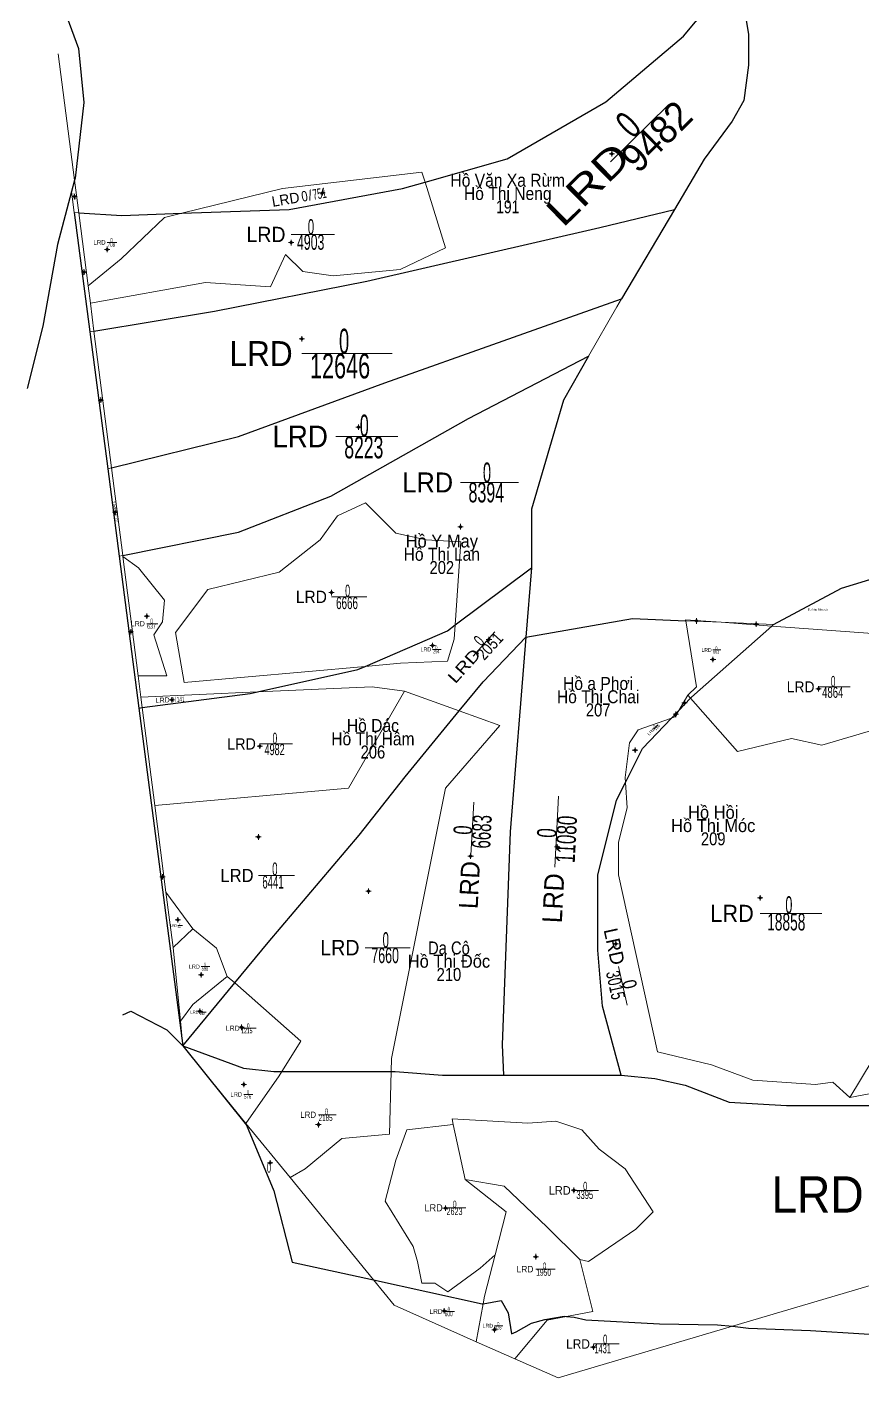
# Model space of a CAD drawing. Header units: metres. Extents: x 547480 to 554179, y 1840660 to 1842196.
# Drawn here: x 553401 to 553788, y 1840660 to 1841285 of the extents above; entities that cross this region are included whole.
import ezdxf
from ezdxf.enums import TextEntityAlignment as Align

# ---------------------------------------------------------------- set-up
doc = ezdxf.new("R2010")
doc.units = ezdxf.units.M
doc.header["$LTSCALE"] = 1.6
for name, color, linetype, lineweight in [('1', 7, 'Continuous', 13), ('10', 7, 'Continuous', 13), ('11', 7, 'Continuous', 13), ('12', 7, 'Continuous', 13), ('31', 7, 'Continuous', 25), ('32', 7, 'Continuous', 25), ('63', 7, 'Continuous', 13)]:
    doc.layers.add(name, color=color, linetype=linetype, lineweight=lineweight)
doc.layers.add('16', color=7, linetype='Continuous')

msp = doc.modelspace()

# ---------------------------------------------------------------- hatches: boundary and pattern name
at = {"layer": '11'}
for points in [[(553672.03, 1841226.5, 1), (553671.73, 1841226.5, 1)], [(553423.46, 1841206.78, 1), (553423.16, 1841206.78, 1)], [(553538.18, 1841208.49, 1), (553537.88, 1841208.49, 1)], [(553438.66, 1841182.32, 1), (553438.36, 1841182.32, 1)], [(553523.68, 1841185.42, 1), (553523.38, 1841185.42, 1)], [(553427.99, 1841171.77, 1), (553427.69, 1841171.77, 1)], [(553528.62, 1841140.96, 1), (553528.32, 1841140.96, 1)], [(553435.64, 1841112.61, 1), (553435.34, 1841112.61, 1)], [(553554.9, 1841100.08, 1), (553554.6, 1841100.08, 1)], [(553442.34, 1841060.76, 1), (553442.04, 1841060.76, 1)], [(553601.97, 1841054.02, 1), (553601.67, 1841054.02, 1)], [(553542.3, 1841023.5, 1), (553542, 1841023.5, 1)], [(553456.91, 1841012.6, 1), (553456.61, 1841012.6, 1)], [(553449.49, 1841005.38, 1), (553449.19, 1841005.38, 1)], [(553711.22, 1841010.4, 1), (553710.92, 1841010.4, 1)], [(553738.74, 1841008.93, 1), (553738.44, 1841008.93, 1)], [(553589.14, 1840999, 1), (553588.84, 1840999, 1)], [(553615.19, 1841001.87, 1), (553614.89, 1841001.87, 1)], [(553718.79, 1840992.56, 1), (553718.49, 1840992.56, 1)], [(553468.52, 1840973.96, 1), (553468.22, 1840973.96, 1)], [(553767.59, 1840979.04, 1), (553767.29, 1840979.04, 1)], [(553705.66, 1840972.49, 1), (553705.36, 1840972.49, 1)], [(553701.56, 1840967.21, 1), (553701.26, 1840967.21, 1)], [(553509.27, 1840952.5, 1), (553508.97, 1840952.5, 1)], [(553682.73, 1840950.58, 1), (553682.43, 1840950.58, 1)], [(553508.52, 1840910.46, 1), (553508.22, 1840910.46, 1)], [(553646.76, 1840905.92, 1), (553646.46, 1840905.92, 1)], [(553606.71, 1840901.61, 1), (553606.41, 1840901.61, 1)], [(553464.14, 1840892.08, 1), (553463.84, 1840892.08, 1)], [(553559.43, 1840885.35, 1), (553559.13, 1840885.35, 1)], [(553740.55, 1840882.32, 1), (553740.25, 1840882.32, 1)], [(553471.28, 1840872.17, 1), (553470.98, 1840872.17, 1)], [(553673.86, 1840861, 1), (553673.56, 1840861, 1)], [(553482.12, 1840846.64, 1), (553481.82, 1840846.64, 1)], [(553481.39, 1840829.93, 1), (553481.09, 1840829.93, 1)], [(553500.77, 1840822.41, 1), (553500.47, 1840822.41, 1)], [(553501.75, 1840795.9, 1), (553501.45, 1840795.9, 1)], [(553536.28, 1840777.38, 1), (553535.98, 1840777.38, 1)], [(553513.99, 1840759.7, 1), (553513.69, 1840759.7, 1)], [(553654.45, 1840747, 1), (553654.15, 1840747, 1)], [(553595.03, 1840738.76, 1), (553594.73, 1840738.76, 1)], [(553636.85, 1840716.3, 1), (553636.55, 1840716.3, 1)], [(553594.53, 1840691.26, 1), (553594.23, 1840691.26, 1)], [(553617.8, 1840682.54, 1), (553617.5, 1840682.54, 1)], [(553663.45, 1840674.44, 1), (553663.15, 1840674.44, 1)]]:
    msp.add_hatch(color=256, dxfattribs=at).paths.add_polyline_path(points)

# ---------------------------------------------------------------- linework, layer by layer
at = {"layer": '1'}
msp.add_lwpolyline([(553598.53, 1840777.53), (553577, 1840775), (553572, 1840761), (553567, 1840742), (553580, 1840721), (553582, 1840714), (553584, 1840704), (553590, 1840704), (553596, 1840700), (553611, 1840711), (553617.92, 1840717.17)], dxfattribs=at)
at = {"layer": '10'}
for p, q in [((553454.06, 1840975.21), (553508.01, 1840977.63)), ((553601.3, 1840968.8), (553576, 1840978)), ((553707, 1840976), (553702.79, 1840968.98)), ((553707, 1840976), (553708.19, 1840974.65)), ((553497.5, 1840842.92), (553494, 1840846)), ((553604, 1840752), (553598.53, 1840777.53)), ((553609.18, 1840676.98), (553612.37, 1840694.53)), ((553609.18, 1840676.98), (553626.96, 1840669.1))]:
    msp.add_line(p, q, dxfattribs=at)
for points in [[(553415.86, 1841272.78), (553423.37, 1841214.31), (553425.3, 1841199.26), (553429.65, 1841165.39), (553430.67, 1841157.45), (553432.34, 1841144.47), (553440.46, 1841081.19), (553445.66, 1841040.68), (553445.72, 1841040.2), (553452.8, 1840985), (553454.06, 1840975.21), (553454.69, 1840970.3), (553460.5, 1840925.01), (553465.64, 1840884.99), (553468.93, 1840859.35), (553472.3, 1840825.28), (553473.43, 1840813.86), (553502.66, 1840777.95), (553523.1, 1840752.86), (553561.61, 1840705.54)], [(553585.45, 1841213.39), (553584, 1841218), (553519.62, 1841210.5), (553473.03, 1841198.98)], [(553430.67, 1841157.45), (553484, 1841167), (553514, 1841165), (553521, 1841180), (553529, 1841172), (553543, 1841170), (553574, 1841173), (553595, 1841183), (553585.45, 1841213.39)], [(553473.03, 1841198.98), (553465, 1841197), (553445, 1841178), (553429.65, 1841165.39)], [(553599.44, 1841008.61), (553602, 1841047), (553586, 1841048), (553572, 1841051), (553558, 1841065), (553545, 1841059), (553537, 1841048), (553518, 1841033), (553485, 1841025), (553470, 1841005), (553474, 1840982), (553557.77, 1840989.4)], [(553445.72, 1841040.2), (553453, 1841035), (553465, 1841020), (553464, 1841010), (553460, 1841004), (553466, 1840985), (553452.8, 1840985)], [(553599.44, 1841008.61), (553599, 1841002), (553595.84, 1840991.86), (553574.05, 1840990.84), (553557.77, 1840989.4)], [(553706.09, 1841010.47), (553706, 1841011), (553722.49, 1841009.79)], [(553707, 1840976), (553711, 1840980), (553706.09, 1841010.47)], [(553722.49, 1841009.79), (553745.81, 1841008.07), (553826.35, 1841002.15), (553842, 1841001)], [(553508.01, 1840977.63), (553561, 1840980), (553576, 1840978)], [(553576, 1840978), (553550, 1840933), (553460.5, 1840925.01)], [(553708.19, 1840974.65), (553730, 1840950), (553755, 1840956), (553769, 1840953), (553793, 1840960), (553804, 1840953)], [(553569.83, 1840801.9), (553570, 1840808), (553595, 1840933), (553620, 1840962), (553601.3, 1840968.8)], [(553702.79, 1840968.98), (553701, 1840966), (553699.41, 1840965.44)], [(553699.41, 1840965.44), (553684, 1840960), (553680, 1840954), (553678, 1840938), (553678.16, 1840935.71)], [(553782, 1840790), (553803, 1840825), (553804, 1840953)], [(553678.16, 1840935.71), (553679, 1840924), (553675, 1840908), (553675, 1840893), (553693, 1840811), (553718, 1840805), (553737, 1840798), (553766, 1840796), (553774, 1840797), (553782, 1840790)], [(553478, 1840868), (553489, 1840859), (553494, 1840846)], [(553494, 1840846), (553478, 1840833), (553472.3, 1840825.28)], [(553519.19, 1840801.9), (553528, 1840816), (553497.5, 1840842.92)], [(553502.66, 1840777.95), (553518, 1840800), (553519.19, 1840801.9)], [(553523.1, 1840752.86), (553530, 1840757), (553547, 1840771), (553569, 1840773), (553569.83, 1840801.9)], [(553807.63, 1840796.26), (553803, 1840794), (553782, 1840790)], [(553598.53, 1840777.53), (553598, 1840780), (553633, 1840778), (553646, 1840779), (553658, 1840775), (553666, 1840766), (553678, 1840757), (553691, 1840737), (553683, 1840729), (553661, 1840714), (553657, 1840715)], [(553617.92, 1840717.17), (553623, 1840737), (553604, 1840752)], [(553604, 1840752), (553622, 1840749), (553642, 1840730), (553657, 1840715)], [(553727.69, 1840684.09), (553877.48, 1840728.48), (553916.62, 1840740.08), (553918.19, 1840740.54)], [(553612.37, 1840694.53), (553613, 1840698), (553617.92, 1840717.17)], [(553657, 1840715), (553663, 1840691), (553650.95, 1840688.7)], [(553561.61, 1840705.54), (553571.12, 1840693.86), (553609.18, 1840676.98)], [(553650.95, 1840688.7), (553642, 1840687), (553626.96, 1840669.1)], [(553626.96, 1840669.1), (553647.05, 1840660.19), (553727.69, 1840684.09)]]:
    msp.add_lwpolyline(points, dxfattribs=at)
at = {"layer": '10', "lineweight": 25}
for points in [[(553445.64, 1840828.13), (553449.46, 1840829.94), (553466.08, 1840821.26), (553473.43, 1840813.86)], [(553473.43, 1840813.86), (553502.94, 1840777.15), (553515.51, 1840746.7), (553524.03, 1840713.84), (553561.61, 1840705.54)], [(553727.69, 1840684.09), (553735.02, 1840683.3), (553763.79, 1840682.2), (553788.62, 1840680.66), (553801.94, 1840680.21), (553808.77, 1840678.67), (553816.37, 1840678.22), (553820.75, 1840676.47), (553826.76, 1840676.25), (553833.74, 1840674.9), (553846.6, 1840671.58), (553858.93, 1840667.17), (553864.93, 1840666.16), (553875.27, 1840665.56), (553877.48, 1840728.48)], [(553561.61, 1840705.54), (553611.87, 1840694.44), (553612.37, 1840694.53)], [(553612.37, 1840694.53), (553620.62, 1840695.98), (553623.88, 1840690.35), (553625.42, 1840680.6), (553627.68, 1840681.57), (553634.7, 1840685.49), (553640.89, 1840687.19), (553649.8, 1840688.83), (553650.95, 1840688.7)], [(553650.95, 1840688.7), (553654.44, 1840688.32), (553659.88, 1840687.03), (553693.84, 1840685.28), (553720.7, 1840684.84), (553727.69, 1840684.09)]]:
    msp.add_lwpolyline(points, dxfattribs=at)
at = {"layer": '11'}
for p, q in [((553671.26, 1841226.5), (553670.63, 1841226.5)), ((553671.88, 1841227.75), (553671.88, 1841227.12)), ((553671.88, 1841225.88), (553671.88, 1841225.25)), ((553673.13, 1841226.5), (553672.5, 1841226.5)), ((553422.69, 1841206.78), (553422.06, 1841206.78)), ((553423.31, 1841208.03), (553423.31, 1841207.4)), ((553423.31, 1841206.16), (553423.31, 1841205.53)), ((553424.56, 1841206.78), (553423.94, 1841206.78)), ((553537.4, 1841208.49), (553536.78, 1841208.49)), ((553538.03, 1841209.74), (553538.03, 1841209.12)), ((553538.03, 1841207.86), (553538.03, 1841207.24)), ((553539.28, 1841208.49), (553538.66, 1841208.49)), ((553523.53, 1841186.67), (553523.53, 1841186.04)), ((553437.88, 1841182.32), (553437.26, 1841182.32)), ((553438.51, 1841183.57), (553438.51, 1841182.94)), ((553438.51, 1841181.7), (553438.51, 1841181.07)), ((553439.76, 1841182.32), (553439.14, 1841182.32)), ((553522.9, 1841185.42), (553522.28, 1841185.42)), ((553523.53, 1841184.8), (553523.53, 1841184.17)), ((553524.78, 1841185.42), (553524.16, 1841185.42)), ((553427.22, 1841171.77), (553426.59, 1841171.77)), ((553427.84, 1841173.02), (553427.84, 1841172.4)), ((553427.84, 1841171.14), (553427.84, 1841170.52)), ((553429.09, 1841171.77), (553428.46, 1841171.77)), ((553527.84, 1841140.96), (553527.22, 1841140.96)), ((553528.47, 1841142.21), (553528.47, 1841141.58)), ((553528.47, 1841140.34), (553528.47, 1841139.71)), ((553529.72, 1841140.96), (553529.1, 1841140.96)), ((553434.86, 1841112.61), (553434.24, 1841112.61)), ((553435.49, 1841113.86), (553435.49, 1841113.24)), ((553435.49, 1841111.98), (553435.49, 1841111.36)), ((553436.74, 1841112.61), (553436.12, 1841112.61)), ((553554.12, 1841100.08), (553553.5, 1841100.08)), ((553554.75, 1841101.33), (553554.75, 1841100.7)), ((553554.75, 1841099.46), (553554.75, 1841098.83)), ((553556, 1841100.08), (553555.38, 1841100.08)), ((553442.19, 1841062.01), (553442.19, 1841061.38)), ((553441.56, 1841060.76), (553440.94, 1841060.76)), ((553442.19, 1841060.14), (553442.19, 1841059.51)), ((553443.44, 1841060.76), (553442.81, 1841060.76)), ((553601.82, 1841055.27), (553601.82, 1841054.64)), ((553601.19, 1841054.02), (553600.57, 1841054.02)), ((553601.82, 1841053.4), (553601.82, 1841052.77)), ((553603.07, 1841054.02), (553602.44, 1841054.02)), ((553542.15, 1841024.75), (553542.15, 1841024.12)), ((553541.52, 1841023.5), (553540.9, 1841023.5)), ((553542.15, 1841022.88), (553542.15, 1841022.25)), ((553543.4, 1841023.5), (553542.78, 1841023.5)), ((553456.14, 1841012.6), (553455.51, 1841012.6)), ((553456.76, 1841013.85), (553456.76, 1841013.22)), ((553456.76, 1841011.98), (553456.76, 1841011.35)), ((553458.01, 1841012.6), (553457.38, 1841012.6)), ((553711.07, 1841011.65), (553711.07, 1841011.02)), ((553448.72, 1841005.38), (553448.09, 1841005.38)), ((553449.34, 1841006.63), (553449.34, 1841006)), ((553450.59, 1841005.38), (553449.96, 1841005.38)), ((553710.44, 1841010.4), (553709.82, 1841010.4)), ((553711.07, 1841009.78), (553711.07, 1841009.15)), ((553712.32, 1841010.4), (553711.69, 1841010.4)), ((553737.96, 1841008.93), (553737.34, 1841008.93)), ((553738.59, 1841010.18), (553738.59, 1841009.56)), ((553738.59, 1841008.3), (553738.59, 1841007.68)), ((553739.84, 1841008.93), (553739.22, 1841008.93)), ((553449.34, 1841004.76), (553449.34, 1841004.13)), ((553588.36, 1840999), (553587.74, 1840999)), ((553588.99, 1841000.25), (553588.99, 1840999.62)), ((553590.24, 1840999), (553589.62, 1840999)), ((553614.42, 1841001.87), (553613.79, 1841001.87)), ((553615.04, 1841003.12), (553615.04, 1841002.5)), ((553615.04, 1841001.24), (553615.04, 1841000.62)), ((553616.29, 1841001.87), (553615.66, 1841001.87)), ((553588.99, 1840998.38), (553588.99, 1840997.75)), ((553718.02, 1840992.56), (553717.39, 1840992.56)), ((553718.64, 1840993.81), (553718.64, 1840993.18)), ((553719.89, 1840992.56), (553719.26, 1840992.56)), ((553718.64, 1840991.94), (553718.64, 1840991.31)), ((553767.44, 1840980.29), (553767.44, 1840979.66)), ((553467.74, 1840973.96), (553467.12, 1840973.96)), ((553468.37, 1840975.21), (553468.37, 1840974.58)), ((553469.62, 1840973.96), (553469, 1840973.96)), ((553705.51, 1840973.74), (553705.51, 1840973.12)), ((553766.81, 1840979.04), (553766.19, 1840979.04)), ((553767.44, 1840978.42), (553767.44, 1840977.79)), ((553768.69, 1840979.04), (553768.06, 1840979.04)), ((553468.37, 1840973.34), (553468.37, 1840972.71)), ((553701.41, 1840968.46), (553701.41, 1840967.84)), ((553704.88, 1840972.49), (553704.26, 1840972.49)), ((553705.51, 1840971.86), (553705.51, 1840971.24)), ((553706.76, 1840972.49), (553706.14, 1840972.49)), ((553700.78, 1840967.21), (553700.16, 1840967.21)), ((553701.41, 1840966.58), (553701.41, 1840965.96)), ((553702.66, 1840967.21), (553702.04, 1840967.21)), ((553508.5, 1840952.5), (553507.87, 1840952.5)), ((553509.12, 1840953.75), (553509.12, 1840953.12)), ((553509.12, 1840951.88), (553509.12, 1840951.25)), ((553510.37, 1840952.5), (553509.74, 1840952.5)), ((553681.95, 1840950.58), (553681.33, 1840950.58)), ((553682.58, 1840951.83), (553682.58, 1840951.2)), ((553682.58, 1840949.96), (553682.58, 1840949.33)), ((553683.83, 1840950.58), (553683.2, 1840950.58)), ((553508.37, 1840911.71), (553508.37, 1840911.08)), ((553507.74, 1840910.46), (553507.12, 1840910.46)), ((553508.37, 1840909.84), (553508.37, 1840909.21)), ((553509.62, 1840910.46), (553509, 1840910.46)), ((553645.98, 1840905.92), (553645.36, 1840905.92)), ((553646.61, 1840907.17), (553646.61, 1840906.54)), ((553646.61, 1840905.3), (553646.61, 1840904.67)), ((553647.86, 1840905.92), (553647.24, 1840905.92)), ((553605.94, 1840901.61), (553605.31, 1840901.61)), ((553606.56, 1840902.86), (553606.56, 1840902.24)), ((553606.56, 1840900.98), (553606.56, 1840900.36)), ((553607.81, 1840901.61), (553607.19, 1840901.61)), ((553463.99, 1840893.33), (553463.99, 1840892.7)), ((553463.36, 1840892.08), (553462.74, 1840892.08)), ((553463.99, 1840891.46), (553463.99, 1840890.83)), ((553465.24, 1840892.08), (553464.62, 1840892.08)), ((553559.28, 1840886.6), (553559.28, 1840885.98)), ((553558.66, 1840885.35), (553558.03, 1840885.35)), ((553559.28, 1840884.72), (553559.28, 1840884.1)), ((553560.53, 1840885.35), (553559.9, 1840885.35)), ((553739.78, 1840882.32), (553739.15, 1840882.32)), ((553740.4, 1840883.57), (553740.4, 1840882.94)), ((553740.4, 1840881.7), (553740.4, 1840881.07)), ((553741.65, 1840882.32), (553741.02, 1840882.32)), ((553470.5, 1840872.17), (553469.88, 1840872.17)), ((553471.13, 1840873.42), (553471.13, 1840872.8)), ((553471.13, 1840871.54), (553471.13, 1840870.92)), ((553472.38, 1840872.17), (553471.76, 1840872.17)), ((553673.71, 1840862.25), (553673.71, 1840861.62)), ((553673.08, 1840861), (553672.46, 1840861)), ((553673.71, 1840860.38), (553673.71, 1840859.75)), ((553674.96, 1840861), (553674.34, 1840861)), ((553481.34, 1840846.64), (553480.72, 1840846.64)), ((553481.97, 1840847.89), (553481.97, 1840847.26)), ((553481.97, 1840846.02), (553481.97, 1840845.39)), ((553483.22, 1840846.64), (553482.6, 1840846.64)), ((553480.62, 1840829.93), (553479.99, 1840829.93)), ((553481.24, 1840831.18), (553481.24, 1840830.56)), ((553482.49, 1840829.93), (553481.86, 1840829.93)), ((553481.24, 1840829.3), (553481.24, 1840828.68)), ((553500.62, 1840823.66), (553500.62, 1840823.04)), ((553500, 1840822.41), (553499.37, 1840822.41)), ((553500.62, 1840821.78), (553500.62, 1840821.16)), ((553501.87, 1840822.41), (553501.24, 1840822.41)), ((553500.98, 1840795.9), (553500.35, 1840795.9)), ((553501.6, 1840797.15), (553501.6, 1840796.52)), ((553501.6, 1840795.28), (553501.6, 1840794.65)), ((553502.85, 1840795.9), (553502.22, 1840795.9)), ((553535.5, 1840777.38), (553534.88, 1840777.38)), ((553536.13, 1840778.63), (553536.13, 1840778)), ((553536.13, 1840776.76), (553536.13, 1840776.13)), ((553537.38, 1840777.38), (553536.76, 1840777.38)), ((553513.22, 1840759.7), (553512.59, 1840759.7)), ((553513.84, 1840760.95), (553513.84, 1840760.32)), ((553513.84, 1840759.08), (553513.84, 1840758.45)), ((553515.09, 1840759.7), (553514.46, 1840759.7)), ((553653.68, 1840747), (553653.05, 1840747)), ((553654.3, 1840748.25), (553654.3, 1840747.62)), ((553654.3, 1840746.38), (553654.3, 1840745.75)), ((553655.55, 1840747), (553654.93, 1840747)), ((553594.26, 1840738.76), (553593.63, 1840738.76)), ((553594.88, 1840740.01), (553594.88, 1840739.38)), ((553594.88, 1840738.14), (553594.88, 1840737.51)), ((553596.13, 1840738.76), (553595.5, 1840738.76)), ((553636.7, 1840717.55), (553636.7, 1840716.92)), ((553636.07, 1840716.3), (553635.45, 1840716.3)), ((553636.7, 1840715.68), (553636.7, 1840715.05)), ((553637.95, 1840716.3), (553637.32, 1840716.3)), ((553594.38, 1840692.51), (553594.38, 1840691.88)), ((553593.76, 1840691.26), (553593.13, 1840691.26)), ((553594.38, 1840690.64), (553594.38, 1840690.01)), ((553595.63, 1840691.26), (553595, 1840691.26)), ((553617.02, 1840682.54), (553616.4, 1840682.54)), ((553617.65, 1840683.79), (553617.65, 1840683.16)), ((553617.65, 1840681.92), (553617.65, 1840681.29)), ((553618.9, 1840682.54), (553618.28, 1840682.54)), ((553662.68, 1840674.44), (553662.05, 1840674.44)), ((553663.3, 1840675.69), (553663.3, 1840675.06)), ((553663.3, 1840673.82), (553663.3, 1840673.19)), ((553664.55, 1840674.44), (553663.93, 1840674.44))]:
    msp.add_line(p, q, dxfattribs=at)
for points in [[(553671.88, 1841227.12), (553671.26, 1841226.5), (553671.88, 1841225.88), (553672.5, 1841226.5)], [(553423.31, 1841207.4), (553422.69, 1841206.78), (553423.31, 1841206.16), (553423.94, 1841206.78)], [(553538.03, 1841209.12), (553537.4, 1841208.49), (553538.03, 1841207.86), (553538.66, 1841208.49)], [(553438.51, 1841182.94), (553437.88, 1841182.32), (553438.51, 1841181.7), (553439.14, 1841182.32)], [(553523.53, 1841186.04), (553522.9, 1841185.42), (553523.53, 1841184.8), (553524.16, 1841185.42)], [(553427.84, 1841172.4), (553427.22, 1841171.77), (553427.84, 1841171.14), (553428.46, 1841171.77)], [(553528.47, 1841141.58), (553527.84, 1841140.96), (553528.47, 1841140.34), (553529.1, 1841140.96)], [(553435.49, 1841113.24), (553434.86, 1841112.61), (553435.49, 1841111.98), (553436.12, 1841112.61)], [(553554.75, 1841100.7), (553554.12, 1841100.08), (553554.75, 1841099.46), (553555.38, 1841100.08)], [(553442.19, 1841061.38), (553441.56, 1841060.76), (553442.19, 1841060.14), (553442.81, 1841060.76)], [(553601.82, 1841054.64), (553601.19, 1841054.02), (553601.82, 1841053.4), (553602.44, 1841054.02)], [(553542.15, 1841024.12), (553541.52, 1841023.5), (553542.15, 1841022.88), (553542.78, 1841023.5)], [(553456.76, 1841013.22), (553456.14, 1841012.6), (553456.76, 1841011.98), (553457.38, 1841012.6)], [(553449.34, 1841006), (553448.72, 1841005.38), (553449.34, 1841004.76), (553449.96, 1841005.38)], [(553711.07, 1841011.02), (553710.44, 1841010.4), (553711.07, 1841009.78), (553711.69, 1841010.4)], [(553738.59, 1841009.56), (553737.96, 1841008.93), (553738.59, 1841008.3), (553739.22, 1841008.93)], [(553588.99, 1840999.62), (553588.36, 1840999), (553588.99, 1840998.38), (553589.62, 1840999)], [(553615.04, 1841002.5), (553614.42, 1841001.87), (553615.04, 1841001.24), (553615.66, 1841001.87)], [(553718.64, 1840993.18), (553718.02, 1840992.56), (553718.64, 1840991.94), (553719.26, 1840992.56)], [(553468.37, 1840974.58), (553467.74, 1840973.96), (553468.37, 1840973.34), (553469, 1840973.96)], [(553767.44, 1840979.66), (553766.81, 1840979.04), (553767.44, 1840978.42), (553768.06, 1840979.04)], [(553701.41, 1840967.84), (553700.78, 1840967.21), (553701.41, 1840966.58), (553702.04, 1840967.21)], [(553705.51, 1840973.12), (553704.88, 1840972.49), (553705.51, 1840971.86), (553706.14, 1840972.49)], [(553509.12, 1840953.12), (553508.5, 1840952.5), (553509.12, 1840951.88), (553509.74, 1840952.5)], [(553682.58, 1840951.2), (553681.95, 1840950.58), (553682.58, 1840949.96), (553683.2, 1840950.58)], [(553508.37, 1840911.08), (553507.74, 1840910.46), (553508.37, 1840909.84), (553509, 1840910.46)], [(553646.61, 1840906.54), (553645.98, 1840905.92), (553646.61, 1840905.3), (553647.24, 1840905.92)], [(553606.56, 1840902.24), (553605.94, 1840901.61), (553606.56, 1840900.98), (553607.19, 1840901.61)], [(553463.99, 1840892.7), (553463.36, 1840892.08), (553463.99, 1840891.46), (553464.62, 1840892.08)], [(553559.28, 1840885.98), (553558.66, 1840885.35), (553559.28, 1840884.72), (553559.9, 1840885.35)], [(553740.4, 1840882.94), (553739.78, 1840882.32), (553740.4, 1840881.7), (553741.02, 1840882.32)], [(553471.13, 1840872.8), (553470.5, 1840872.17), (553471.13, 1840871.54), (553471.76, 1840872.17)], [(553673.71, 1840861.62), (553673.08, 1840861), (553673.71, 1840860.38), (553674.34, 1840861)], [(553481.97, 1840847.26), (553481.34, 1840846.64), (553481.97, 1840846.02), (553482.6, 1840846.64)], [(553481.24, 1840830.56), (553480.62, 1840829.93), (553481.24, 1840829.3), (553481.86, 1840829.93)], [(553500.62, 1840823.04), (553500, 1840822.41), (553500.62, 1840821.78), (553501.24, 1840822.41)], [(553501.6, 1840796.52), (553500.98, 1840795.9), (553501.6, 1840795.28), (553502.22, 1840795.9)], [(553536.13, 1840778), (553535.5, 1840777.38), (553536.13, 1840776.76), (553536.76, 1840777.38)], [(553513.84, 1840760.32), (553513.22, 1840759.7), (553513.84, 1840759.08), (553514.46, 1840759.7)], [(553654.3, 1840747.62), (553653.68, 1840747), (553654.3, 1840746.38), (553654.93, 1840747)], [(553594.88, 1840739.38), (553594.26, 1840738.76), (553594.88, 1840738.14), (553595.5, 1840738.76)], [(553636.7, 1840716.92), (553636.07, 1840716.3), (553636.7, 1840715.68), (553637.32, 1840716.3)], [(553594.38, 1840691.88), (553593.76, 1840691.26), (553594.38, 1840690.64), (553595, 1840691.26)], [(553617.65, 1840683.16), (553617.02, 1840682.54), (553617.65, 1840681.92), (553618.28, 1840682.54)], [(553663.3, 1840675.06), (553662.68, 1840674.44), (553663.3, 1840673.82), (553663.93, 1840674.44)]]:
    msp.add_lwpolyline(points, close=True, dxfattribs=at)
for centre in [(553671.88, 1841226.5), (553423.31, 1841206.78), (553538.03, 1841208.49), (553438.51, 1841182.32), (553523.53, 1841185.42), (553427.84, 1841171.77), (553528.47, 1841140.96), (553435.49, 1841112.61), (553554.75, 1841100.08), (553442.19, 1841060.76), (553601.82, 1841054.02), (553542.15, 1841023.5), (553456.76, 1841012.6), (553449.34, 1841005.38), (553711.07, 1841010.4), (553738.59, 1841008.93), (553588.99, 1840999), (553615.04, 1841001.87), (553718.64, 1840992.56), (553468.37, 1840973.96), (553767.44, 1840979.04), (553705.51, 1840972.49), (553701.41, 1840967.21), (553509.12, 1840952.5), (553682.58, 1840950.58), (553508.37, 1840910.46), (553646.61, 1840905.92), (553606.56, 1840901.61), (553463.99, 1840892.08), (553559.28, 1840885.35), (553740.4, 1840882.32), (553471.13, 1840872.17), (553673.71, 1840861), (553481.97, 1840846.64), (553481.24, 1840829.93), (553500.62, 1840822.41), (553501.6, 1840795.9), (553536.13, 1840777.38), (553513.84, 1840759.7), (553654.3, 1840747), (553594.88, 1840738.76), (553636.7, 1840716.3), (553594.38, 1840691.26), (553617.65, 1840682.54), (553663.3, 1840674.44)]:
    msp.add_circle(centre, 0.15, dxfattribs=at)
at = {"layer": '12'}
for p, q in [((553421.99, 1841209.11), (553423.25, 1841199.39)), ((553423.25, 1841199.39), (553425.3, 1841199.26)), ((553430.44, 1841144.15), (553432.34, 1841144.47)), ((553438.69, 1841080.75), (553440.46, 1841081.19)), ((553443.95, 1841040.33), (553445.66, 1841040.68)), ((553745.81, 1841008.07), (553746.61, 1841008.78))]:
    msp.add_line(p, q, dxfattribs=at)
for points in [[(553676.32, 1841159.48), (553674.1, 1841155.74), (553661.02, 1841132.83)], [(553706.09, 1841010.47), (553722.49, 1841009.79), (553746.61, 1841008.78)], [(553699.41, 1840965.44), (553702.79, 1840968.98), (553708.19, 1840974.65)]]:
    msp.add_lwpolyline(points, dxfattribs=at)
at = {"layer": '31'}
for points in [[(553407.62, 1841319.47), (553416.1, 1841300), (553425.22, 1841275.3), (553427.71, 1841250.26), (553423.61, 1841215.23), (553423.37, 1841214.31), (553421.99, 1841209.11)], [(553421.99, 1841209.11), (553415.5, 1841184.59), (553408.71, 1841146.78), (553401.39, 1841118)]]:
    msp.add_lwpolyline(points, dxfattribs=at)
at = {"layer": '32'}
for p, q in [((553453.1, 1840970.09), (553454.69, 1840970.3)), ((553473.43, 1840813.86), (553497.5, 1840842.92)), ((553621.74, 1840800.34), (553676.16, 1840800.34))]:
    msp.add_line(p, q, dxfattribs=at)
for points in [[(553585.45, 1841213.39), (553623.44, 1841224.25), (553669.03, 1841250.51), (553704.94, 1841280.91), (553727.93, 1841308.52)], [(553727.93, 1841308.52), (553732.95, 1841294.72), (553734.99, 1841281.8), (553734.99, 1841267.51), (553732.95, 1841251.19), (553727.51, 1841241.67), (553714.6, 1841223.99), (553700.8, 1841200.73), (553676.32, 1841159.48)], [(553473.03, 1841198.98), (553522.61, 1841200.76), (553575.1, 1841210.43), (553585.45, 1841213.39)], [(553423.25, 1841199.39), (553430.44, 1841144.15), (553438.69, 1841080.75), (553443.95, 1841040.33), (553453.1, 1840970.09), (553473.43, 1840813.86)], [(553425.3, 1841199.26), (553445.26, 1841197.99), (553473.03, 1841198.98)], [(553432.34, 1841144.47), (553488.08, 1841153.77), (553558.52, 1841167.59), (553666.26, 1841192.47), (553700.8, 1841200.73)], [(553440.46, 1841081.19), (553499.13, 1841095.73), (553566.81, 1841120.6), (553676.32, 1841159.48)], [(553445.66, 1841040.68), (553499.13, 1841051.5), (553541.95, 1841068.09), (553605.49, 1841104.02), (553661.02, 1841132.83)], [(553661.02, 1841132.83), (553649.46, 1841112.6), (553634.67, 1841062.06), (553634.67, 1841034.94), (553632.08, 1841002.88)], [(553746.61, 1841008.78), (553778.07, 1841025.6), (553809.78, 1841035.23), (553831.21, 1841039.49), (553826.35, 1841002.15), (553823.47, 1840980.09)], [(553557.77, 1840989.4), (553595.82, 1841005.9), (553599.44, 1841008.61), (553634.67, 1841034.94)], [(553632.08, 1841002.88), (553681.49, 1841011.5), (553706.09, 1841010.47)], [(553708.19, 1840974.65), (553708.72, 1840975.2), (553745.81, 1841008.07)], [(553601.3, 1840968.8), (553612.29, 1840982.25), (553632.08, 1841002.88)], [(553632.08, 1841002.88), (553624.82, 1840912.91), (553621.12, 1840814.3), (553621.74, 1840800.34)], [(553508.01, 1840977.63), (553554.38, 1840987.93), (553557.77, 1840989.4)], [(553454.69, 1840970.3), (553504.65, 1840976.88), (553508.01, 1840977.63)], [(553497.5, 1840842.92), (553512.97, 1840861.6), (553555.06, 1840911.28), (553576.35, 1840938.25), (553601.3, 1840968.8)], [(553678.16, 1840935.71), (553685.98, 1840951.36), (553699.41, 1840965.44)], [(553676.16, 1840800.34), (553667.57, 1840832.18), (553665.4, 1840858.18), (553665.4, 1840892.85), (553674.07, 1840927.52), (553678.16, 1840935.71)], [(553473.43, 1840813.86), (553501.55, 1840803.46), (553515.58, 1840801.9), (553519.19, 1840801.9), (553569.83, 1840801.9)], [(553569.83, 1840801.9), (553571.71, 1840801.9), (553593.53, 1840800.34), (553621.74, 1840800.34)], [(553676.16, 1840800.34), (553691.76, 1840798.78), (553705.79, 1840795.66), (553726.06, 1840787.86), (553752.56, 1840786.3), (553807.13, 1840786.3)]]:
    msp.add_lwpolyline(points, dxfattribs=at)
at = {"layer": '32', "lineweight": 13}
msp.add_lwpolyline([(553468.93, 1840859.35), (553478, 1840868), (553465.64, 1840884.99)], dxfattribs=at)
at = {"layer": '63'}
for p, q in [((553671.25, 1841222.75), (553698.14, 1841249.23)), ((553423.39, 1841206.21), (553423.5, 1841205.33)), ((553523.53, 1841189.2), (553543.6, 1841189.2)), ((553438.51, 1841185.54), (553442.87, 1841185.54)), ((553528.47, 1841134.1), (553570.32, 1841134.1)), ((553544.25, 1841095.75), (553572.88, 1841095.75)), ((553601.82, 1841074.48), (553628.62, 1841074.48)), ((553542.15, 1841021.55), (553558.55, 1841021.55)), ((553456.76, 1841009.15), (553461.85, 1841009.15)), ((553607.65, 1840994.17), (553617.74, 1841005.35)), ((553588.99, 1840997.24), (553592.86, 1840997.24)), ((553718.64, 1840996.97), (553722.2, 1840996.97)), ((553767.44, 1840979.91), (553782.15, 1840979.91)), ((553705.46, 1840972.54), (553705.56, 1840972.71)), ((553691.19, 1840960.4), (553693.09, 1840962.39)), ((553701.42, 1840967.14), (553701.49, 1840967.22)), ((553509.12, 1840953.52), (553524.16, 1840953.52)), ((553606.72, 1840902), (553607.98, 1840926.56)), ((553645.53, 1840896.49), (553647.21, 1840929.4)), ((553508.37, 1840892.66), (553525.11, 1840892.66)), ((553740.4, 1840875.13), (553768.96, 1840875.13)), ((553471.13, 1840869.45), (553473.37, 1840869.45)), ((553557.78, 1840859.26), (553578.54, 1840859.26)), ((553481.97, 1840850.49), (553485.87, 1840850.49)), ((553675.01, 1840850.53), (553678.94, 1840832.66)), ((553481.24, 1840829.46), (553484.18, 1840829.46)), ((553500.62, 1840821.99), (553507.3, 1840821.99)), ((553501.6, 1840791.35), (553505.84, 1840791.35)), ((553536.13, 1840781.97), (553544.36, 1840781.97)), ((553654.3, 1840746.97), (553665.69, 1840746.97)), ((553594.88, 1840738.92), (553604.29, 1840738.92)), ((553636.7, 1840710.54), (553645.58, 1840710.54)), ((553594.38, 1840690.92), (553599.09, 1840690.92)), ((553617.65, 1840684.34), (553621.52, 1840684.34)), ((553663.3, 1840675.93), (553675.28, 1840675.93))]:
    msp.add_line(p, q, dxfattribs=at)

# ---------------------------------------------------------------- texts
at = {"layer": '16', "width": 0.9}
msp.add_text('Đường Mac ca', height=1, dxfattribs=at).set_placement((553767.085, 1841015.24), align=Align.CENTER)
at = {"layer": '32'}
for s, width, p in [('Hồ Văn Xa Rừm', 0.9, (553623.705, 1841211.29)), ('Hồ Thị Neng', 0.9, (553623.715, 1841205.16)), ('191', 0.8, (553623.715, 1841199.03)), ('Hồ Y May', 0.95, (553593.225, 1841044.4)), ('Hồ Thị Lan', 0.9, (553593.22, 1841038.27)), ('202', 0.85, (553593.22, 1841032.14)), ('Hồ a Phơi', 0.9, (553665.515, 1840978.48)), ('Hồ Thị Chai', 0.9, (553665.515, 1840972.35)), ('207', 0.85, (553665.52, 1840966.22)), ('Hồ Dác', 0.9, (553561.35, 1840959.03)), ('Hồ Thị Hâm', 0.9, (553561.35, 1840952.9)), ('206', 0.85, (553561.35, 1840946.77)), ('Hồ Hồi', 0.95, (553718.75, 1840918.88)), ('Hồ Thị Móc', 0.95, (553718.745, 1840912.75)), ('209', 0.85, (553718.75, 1840906.62)), ('Da Cô', 0.85, (553596.52, 1840856.13)), ('Hồ Thị Đốc', 0.95, (553596.515, 1840850)), ('210', 0.85, (553596.52, 1840843.87))]:
    msp.add_text(s, height=6, dxfattribs=dict(at, width=width)).set_placement(p, align=Align.CENTER)
at = {"layer": '63'}
for p in [(553415.865, 1841272.78), (553401.395, 1841118), (553445.645, 1840828.13)]:
    msp.add_text('D', height=0.01, dxfattribs=at).set_placement(p, align=Align.CENTER)
for s, height, rotation, width, p in [('9482', 13.04, 44.564, 0.95, (553697.095, 1841229.895)), ('0', 13.04, 44.564, 0.7, (553684.012, 1841235.316)), ('25', 0.64, 277.308, 0.65, (553422.8, 1841205.736)), ('0', 0.64, 277.308, 0.75, (553423.442, 1841205.816)), ('0', 4.82, 9.726, 0.8, (553530.123, 1841204.542)), ('0', 1.75, 277.315, 0.75, (553441.411, 1841059.881)), ('0', 5.43, 47.913, 0.7, (553612.435, 1840999.466)), ('2051', 5.43, 47.913, 0.85, (553617.445, 1840996.915)), ('0', 2.31, 2.568, 0.65, (553468.713, 1840972.834)), ('0', 0.3, 59.048, 1.4, (553705.54, 1840972.673)), ('7', 0.3, 59.048, 1.25, (553705.794, 1840972.503)), ('0', 1.27, 46.354, 0.7, (553692.065, 1840961.326)), ('156', 1.27, 46.354, 1.05, (553693.252, 1840960.722)), ('0', 0.15, 46.325, 0.65, (553701.446, 1840967.167)), ('2', 0.15, 46.325, 0.65, (553701.556, 1840967.067)), ('6683', 8.68, 87.077, 0.6, (553615.957, 1840912.709)), ('11080', 9.05, 87.077, 0.65, (553655.236, 1840909.154)), ('0', 8.68, 87.077, 0.65, (553607.315, 1840913.469)), ('0', 9.05, 87.077, 0.65, (553646.33, 1840912.099)), ('3015', 6.4, 282.381, 0.7, (553670.496, 1840841.251)), ('0', 6.4, 282.381, 0.85, (553676.971, 1840841.661))]:
    msp.add_text(s, height=height, rotation=rotation, dxfattribs=dict(at, width=width)).set_placement(p, align=Align.CENTER)
for height, rotation, width, p in [(13.04, 44.564, 1.3, (553681.59, 1841223.77)), (5.43, 47.913, 1.25, (553611.63, 1840994.52)), (2.31, 2.568, 0.95, (553467.386, 1840972.774)), (0.3, 59.048, 1.15, (553705.627, 1840972.516)), (0.15, 46.325, 1.35, (553701.539, 1840967.156)), (1.27, 46.354, 1.3, (553692.156, 1840960.493)), (8.68, 87.077, 0.95, (553610.912, 1840899.057)), (9.05, 87.077, 0.95, (553649.901, 1840893.429))]:
    msp.add_text('LRD', height=height, rotation=rotation, dxfattribs=dict(at, width=width)).set_placement(p, align=Align.RIGHT)
for height, rotation, p in [(0.64, 277.308, (553423.045, 1841206.321)), (4.82, 9.726, (553527.736, 1841204.128)), (1.75, 277.315, (553441.306, 1841060.803)), (6.4, 282.381, (553671.69, 1840850.762))]:
    msp.add_text('LRD', height=height, rotation=rotation, dxfattribs=at).set_placement(p, align=Align.RIGHT)
for s, height, rotation, width, p in [('/', 4.82, 9.726, 0.9, (553531.91, 1841204.85)), ('751', 4.82, 9.726, 0.6, (553533.89, 1841205.19)), ('/', 1.75, 277.315, 0.75, (553441.51, 1841059.19)), ('72', 1.75, 277.315, 0.7, (553441.6, 1841058.46)), ('/', 2.31, 2.568, 0.55, (553469.73, 1840972.88)), ('141', 2.31, 2.568, 0.55, (553470.7, 1840972.92))]:
    msp.add_text(s, height=height, rotation=rotation, dxfattribs=dict(at, width=width)).set_placement(p)
at = {"layer": '63', "width": 0.95}
for height, p in [(7.09, (553520.93, 1841185.66)), (2.05, (553437.75, 1841184.52)), (11.51, (553524.26, 1841128.35)), (10.11, (553540.56, 1841090.69)), (9.23, (553598.44, 1841069.86)), (5.66, (553540.08, 1841018.72)), (2.37, (553455.89, 1841007.97)), (1.79, (553588.33, 1840996.35)), (1.7, (553718.01, 1840996.12)), (5.06, (553765.59, 1840977.38)), (5.2, (553507.22, 1840950.92)), (6.03, (553506.16, 1840889.65)), (7.91, (553737.5, 1840871.17)), (1.1, (553470.72, 1840868.9)), (7.15, (553555.16, 1840855.69)), (1.83, (553481.3, 1840849.57)), (1.38, (553480.74, 1840828.77)), (2.34, (553499.76, 1840820.82)), (1.96, (553500.88, 1840790.37)), (2.88, (553535.08, 1840780.53)), (3.99, (553652.83, 1840744.97)), (16.8, (553788.34, 1840736.69)), (3.32, (553593.65, 1840737.26)), (3.06, (553635.58, 1840709.01)), (2.18, (553593.58, 1840689.84)), (1.79, (553616.98, 1840683.45)), (4.32, (553661.72, 1840673.77))]:
    msp.add_text('LRD', height=height, dxfattribs=at).set_placement(p, align=Align.RIGHT)
at = {"layer": '63'}
for s, height, width, p in [('0', 7.09, 0.55, (553532.71, 1841189.2)), ('0', 2.05, 0.55, (553440.45, 1841185.54)), ('4903', 7.09, 0.6, (553532.575, 1841182.11)), ('708', 2.05, 0.6, (553440.41, 1841183.5)), ('0', 2.37, 0.55, (553427.56, 1841170.62)), ('0', 11.51, 0.55, (553548.03, 1841134.1)), ('12646', 11.51, 0.65, (553546.17, 1841122.6)), ('0', 10.11, 0.55, (553557.36, 1841095.75)), ('8223', 10.11, 0.6, (553557.155, 1841085.64)), ('0', 9.23, 0.55, (553614.12, 1841074.48)), ('8394', 9.23, 0.6, (553613.805, 1841065.25)), ('0', 5.66, 0.55, (553549.665, 1841021.55)), ('6666', 5.66, 0.6, (553549.39, 1841015.89)), ('0', 2.37, 0.55, (553459.02, 1841009.15)), ('637', 2.37, 0.6, (553458.935, 1841006.78)), ('0', 1.79, 0.55, (553590.71, 1840997.24)), ('0', 1.7, 0.55, (553720.22, 1840996.97)), ('294', 1.79, 0.6, (553590.68, 1840995.45)), ('663', 1.7, 0.6, (553720.155, 1840995.27)), ('4864', 5.06, 0.65, (553774.02, 1840974.84)), ('0', 5.06, 0.55, (553774.2, 1840979.91)), ('0', 5.2, 0.55, (553516.025, 1840953.52)), ('4982', 5.2, 0.6, (553515.905, 1840948.32)), ('0', 6.03, 0.55, (553516.015, 1840892.66)), ('6441', 6.03, 0.55, (553515.155, 1840886.63)), ('0', 7.91, 0.55, (553753.735, 1840875.13)), ('18858', 7.91, 0.6, (553752.535, 1840867.22)), ('131', 1.1, 0.55, (553471.835, 1840868.35)), ('0', 1.1, 0.55, (553472.11, 1840869.45)), ('0', 7.15, 0.55, (553567.305, 1840859.26)), ('7660', 7.15, 0.6, (553567.02, 1840852.11)), ('598', 1.83, 0.6, (553483.675, 1840848.66)), ('0', 1.83, 0.55, (553483.705, 1840850.49)), ('0', 1.38, 0.55, (553482.54, 1840829.46)), ('248', 1.38, 0.6, (553482.52, 1840828.08)), ('0', 2.34, 0.55, (553503.675, 1840821.99)), ('1215', 2.34, 0.6, (553503.06, 1840819.65)), ('0', 1.96, 0.55, (553503.485, 1840791.35)), ('576', 1.96, 0.6, (553503.435, 1840789.39)), ('2185', 2.88, 0.6, (553539.485, 1840779.1)), ('0', 2.88, 0.55, (553539.9, 1840781.97)), ('0', 4.64, 0.55, (553513.295, 1840755.16)), ('0', 3.99, 0.55, (553659.525, 1840746.97)), ('3395', 3.99, 0.6, (553659.34, 1840742.98)), ('2623', 3.32, 0.6, (553599.095, 1840735.6)), ('0', 3.32, 0.55, (553599.19, 1840738.92)), ('0', 3.06, 0.55, (553640.775, 1840710.54)), ('1950', 3.06, 0.6, (553640.32, 1840707.48)), ('0', 2.18, 0.55, (553596.47, 1840690.92)), ('600', 2.18, 0.6, (553596.42, 1840688.75)), ('0', 1.79, 0.55, (553619.37, 1840684.34)), ('426', 1.79, 0.6, (553619.325, 1840682.55)), ('0', 4.32, 0.55, (553668.765, 1840675.93)), ('1431', 4.32, 0.55, (553667.63, 1840671.61))]:
    msp.add_text(s, height=height, dxfattribs=dict(at, width=width)).set_placement(p, align=Align.CENTER)

doc.saveas('drawing.dxf')
